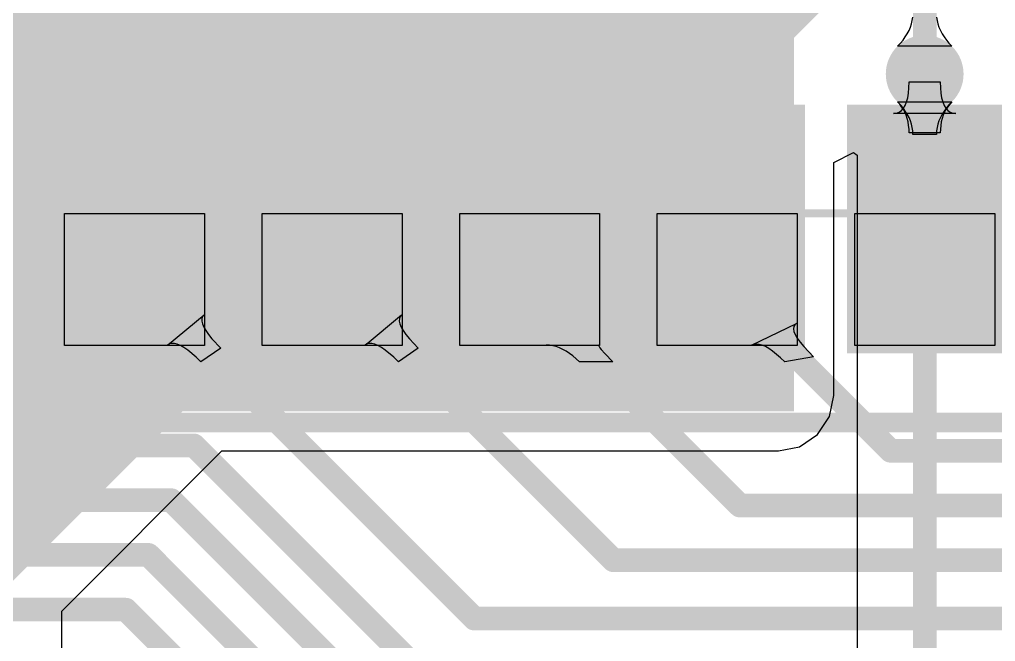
# Model space of a CAD drawing. Header units: millimetres. Extents: x -30 to 3.5, y -1.1 to 91.3.
# Drawn here: x -16.34 to -10.06, y 82.58 to 86.58 of the extents above; entities that cross this region are included whole.
import ezdxf

# ---------------------------------------------------------------- set-up
doc = ezdxf.new("R2010")
doc.units = ezdxf.units.MM
for name, color, linetype in [('BottomLayer', 5, 'Continuous'), ('BottomOverlay', 54, 'Continuous'), ('BottomPaste', 16, 'Continuous'), ('BottomSolder', 6, 'Continuous'), ('Mechanical15', 56, 'Continuous'), ('MultiLayer', 9, 'Continuous'), ('TopLayer', 1, 'Continuous'), ('TopPaste', 8, 'Continuous'), ('TopSolder', 216, 'Continuous'), ('ViaHoleLayer', 16, 'Continuous')]:
    doc.layers.add(name, color=color, linetype=linetype)

# ---------------------------------------------------------------- blocks, each defined once
blk = doc.blocks.new('WIFIM_SMD_ESP32_S3__WROOM_1_N8_8')
at = {"layer": 'Mechanical15'}
for p, q in [((-9, 5.9647), (-9, 6.8647)), ((-9, 6.8647), (-8.15, 6.8647)), ((-8.15, 6.8647), (-8.15, 5.9647)), ((-9, 5.9647), (-9, 5.9647)), ((-8.15, 5.9647), (-9, 5.9647)), ((-9, 4.6947), (-9, 5.5947)), ((-9, 5.5947), (-8.15, 5.5947)), ((-8.15, 5.5947), (-8.15, 4.6947)), ((-9, 4.6947), (-9, 4.6947)), ((-8.15, 4.6947), (-9, 4.6947)), ((-9, 3.4247), (-9, 4.3247)), ((-9, 4.3247), (-8.15, 4.3247)), ((-8.15, 4.3247), (-8.15, 3.4247)), ((-9, 3.4247), (-9, 3.4247)), ((-8.15, 3.4247), (-9, 3.4247)), ((-9, 2.1547), (-9, 3.0547)), ((-9, 3.0547), (-8.15, 3.0547)), ((-8.15, 3.0547), (-8.15, 2.1547)), ((-9, 2.1547), (-9, 2.1547)), ((-8.15, 2.1547), (-9, 2.1547)), ((-9, 0.8847), (-9, 1.7847)), ((-9, 1.7847), (-8.15, 1.7847)), ((-8.15, 1.7847), (-8.15, 0.8847)), ((-9, 0.8847), (-9, 0.8847)), ((-8.15, 0.8847), (-9, 0.8847))]:
    blk.add_line(p, q, dxfattribs=at)
at = {"layer": 'Mechanical15', "const_width": 0.0508}
blk.add_lwpolyline([(-9, -9.0547), (-9, 16.4453)], dxfattribs=at)
at = {"layer": 'TopLayer'}
for points in [[(-9.6498, 5.9646), (-8.1498, 5.9646), (-9.6498, 6.8646), (-8.1498, 6.8646)], [(-9.6498, 4.6946), (-8.1498, 4.6946), (-9.6498, 5.5946), (-8.1498, 5.5946)], [(-9.6498, 3.4246), (-8.1498, 3.4246), (-9.6498, 4.3246), (-8.1498, 4.3246)], [(-9.6498, 2.1546), (-8.1498, 2.1546), (-9.6498, 3.0546), (-8.1498, 3.0546)], [(-9.6498, 0.8846), (-8.1498, 0.8846), (-9.6498, 1.7846), (-8.1498, 1.7846)]]:
    blk.add_solid(points, dxfattribs=at)
at = {"layer": 'TopPaste'}
for points in [[(-9.6498, 5.9646), (-8.1498, 5.9646), (-9.6498, 6.8646), (-8.1498, 6.8646)], [(-9.6498, 4.6946), (-8.1498, 4.6946), (-9.6498, 5.5946), (-8.1498, 5.5946)], [(-9.6498, 3.4246), (-8.1498, 3.4246), (-9.6498, 4.3246), (-8.1498, 4.3246)], [(-9.6498, 2.1546), (-8.1498, 2.1546), (-9.6498, 3.0546), (-8.1498, 3.0546)], [(-9.6498, 0.8846), (-8.1498, 0.8846), (-9.6498, 1.7846), (-8.1498, 1.7846)]]:
    blk.add_solid(points, dxfattribs=at)
at = {"layer": 'TopSolder'}
for points in [[(-9.6998, 5.9146), (-8.0998, 5.9146), (-9.6998, 6.9147), (-8.0998, 6.9147)], [(-9.6998, 4.6446), (-8.0998, 4.6446), (-9.6998, 5.6447), (-8.0998, 5.6447)], [(-9.6998, 3.3746), (-8.0998, 3.3746), (-9.6998, 4.3747), (-8.0998, 4.3747)], [(-9.6998, 2.1046), (-8.0998, 2.1046), (-9.6998, 3.1047), (-8.0998, 3.1047)], [(-9.6998, 0.8346), (-8.0998, 0.8346), (-9.6998, 1.8347), (-8.0998, 1.8347)]]:
    blk.add_solid(points, dxfattribs=at)
blk = doc.blocks.new('18650_BATTERY_B_27')
at = {"layer": 'BottomLayer'}
blk.add_solid([(-82.7052, -13.5), (-76.7052, -13.5), (-82.7052, -7.5), (-76.7052, -7.5)], dxfattribs=at)
at = {"layer": 'BottomOverlay', "const_width": 0.127}
blk.add_lwpolyline([(-76.5302, -21), (-76.5302, 0)], dxfattribs=at)
at = {"layer": 'BottomPaste'}
blk.add_solid([(-82.7052, -13.5), (-76.7052, -13.5), (-82.7052, -7.5), (-76.7052, -7.5)], dxfattribs=at)
at = {"layer": 'BottomSolder'}
blk.add_solid([(-82.8068, -13.6016), (-76.6036, -13.6016), (-82.8068, -7.3984), (-76.6036, -7.3984)], dxfattribs=at)

msp = doc.modelspace()

# ---------------------------------------------------------------- linework, layer by layer
at = {"layer": 'BottomLayer'}
for p, q in [((-10.6718, 86.0349), (-10.6906, 86.0545)), ((-10.6906, 86.0545), (-10.3406, 86.0545)), ((-10.655, 86.015), (-10.6718, 86.0349)), ((-10.3594, 86.0349), (-10.3762, 86.015)), ((-10.3406, 86.0545), (-10.3594, 86.0349)), ((-10.6401, 85.9948), (-10.655, 86.015)), ((-10.6272, 85.9743), (-10.6401, 85.9948)), ((-10.6164, 85.9535), (-10.6272, 85.9743)), ((-10.404, 85.9743), (-10.4148, 85.9535)), ((-10.3911, 85.9948), (-10.404, 85.9743)), ((-10.3762, 86.015), (-10.3911, 85.9948)), ((-10.6074, 85.9324), (-10.6164, 85.9535)), ((-10.6005, 85.911), (-10.6074, 85.9324)), ((-10.5956, 85.8892), (-10.6005, 85.911)), ((-10.4307, 85.911), (-10.4356, 85.8892)), ((-10.4238, 85.9324), (-10.4307, 85.911)), ((-10.4148, 85.9535), (-10.4238, 85.9324)), ((-10.5926, 85.8672), (-10.5956, 85.8892)), ((-10.5916, 85.8448), (-10.5926, 85.8672)), ((-10.4396, 85.8448), (-10.5916, 85.8448)), ((-10.4386, 85.8672), (-10.4396, 85.8448)), ((-10.4356, 85.8892), (-10.4386, 85.8672)), ((-11.0995, 85.6645), (-10.9725, 85.728)), ((-10.9725, 85.728), (-10.9499, 85.711)), ((-11.0995, 84.1668), (-11.0995, 85.6645)), ((-10.9499, 85.711), (-10.9499, 81.8409)), ((-11.1267, 84.0302), (-11.0995, 84.1668)), ((-11.2041, 83.9145), (-11.1267, 84.0302)), ((-11.3198, 83.8371), (-11.2041, 83.9145)), ((-11.4564, 83.8099), (-11.3198, 83.8371)), ((-16.064, 82.78), (-15.0341, 83.8099)), ((-15.0341, 83.8099), (-11.4564, 83.8099)), ((-16.064, 29.5248), (-16.064, 82.78))]:
    msp.add_line(p, q, dxfattribs=at)
for points, const_width in [([(-17.923, 83.55), (-14.2494, 87.2236)], 3), ([(-10.5156, 81.661), (-10.5156, 86.233)], 0.152)]:
    msp.add_lwpolyline(points, dxfattribs=dict(at, const_width=const_width))
for points, const_width in [([(-14.9994, 87.2236, 1), (-13.4994, 87.2236, 1)], 1.5), ([(-10.6406, 86.233, 1), (-10.3906, 86.233, 1)], 0.25), ([(-10.5536, 86.233, 1), (-10.4776, 86.233, 1)], 0.076)]:
    msp.add_lwpolyline(points, format="xyb", close=True, dxfattribs=dict(at, const_width=const_width))
at = {"layer": 'MultiLayer', "const_width": 0.25}
msp.add_lwpolyline([(-10.6406, 86.233, 1), (-10.3906, 86.233, 1)], format="xyb", close=True, dxfattribs=at)
at = {"layer": 'TopLayer'}
for p, q in [((-10.5956, 86.5768), (-10.5926, 86.5988)), ((-10.4386, 86.5988), (-10.4356, 86.5768)), ((-10.6074, 86.5336), (-10.6005, 86.555)), ((-10.6005, 86.555), (-10.5956, 86.5768)), ((-10.4356, 86.5768), (-10.4307, 86.555)), ((-10.4307, 86.555), (-10.4238, 86.5336)), ((-10.6401, 86.4712), (-10.6272, 86.4917)), ((-10.6272, 86.4917), (-10.6164, 86.5125)), ((-10.6164, 86.5125), (-10.6074, 86.5336)), ((-10.4238, 86.5336), (-10.4148, 86.5125)), ((-10.4148, 86.5125), (-10.404, 86.4917)), ((-10.404, 86.4917), (-10.3911, 86.4712)), ((-10.6906, 86.4115), (-10.6718, 86.4311)), ((-10.3406, 86.4115), (-10.6906, 86.4115)), ((-10.6718, 86.4311), (-10.655, 86.451)), ((-10.655, 86.451), (-10.6401, 86.4712)), ((-10.3911, 86.4712), (-10.3762, 86.451)), ((-10.3762, 86.451), (-10.3594, 86.4311)), ((-10.3594, 86.4311), (-10.3406, 86.4115)), ((-10.6166, 86.1447), (-10.6156, 86.1833)), ((-10.6156, 86.1833), (-10.4156, 86.1833)), ((-10.4156, 86.1833), (-10.4146, 86.1447)), ((-10.6246, 86.0797), (-10.6196, 86.1102)), ((-10.6196, 86.1102), (-10.6166, 86.1447)), ((-10.4146, 86.1447), (-10.4116, 86.1102)), ((-10.4116, 86.1102), (-10.4066, 86.0797)), ((-10.6763, 86.0392), (-10.6906, 86.0545)), ((-10.6906, 86.0545), (-10.3406, 86.0545)), ((-10.6636, 86.0229), (-10.6763, 86.0392)), ((-10.6406, 86.031), (-10.6316, 86.0533)), ((-10.6316, 86.0533), (-10.6246, 86.0797)), ((-10.4066, 86.0797), (-10.3996, 86.0533)), ((-10.3996, 86.0533), (-10.3906, 86.031)), ((-10.3549, 86.0392), (-10.3676, 86.0229)), ((-10.3406, 86.0545), (-10.3549, 86.0392)), ((-10.7156, 85.9802), (-10.6966, 85.9822)), ((-10.3156, 85.9802), (-10.7156, 85.9802)), ((-10.6966, 85.9822), (-10.6796, 85.9883)), ((-10.6796, 85.9883), (-10.6646, 85.9985)), ((-10.6646, 85.9985), (-10.6516, 86.0127)), ((-10.6523, 86.0055), (-10.6636, 86.0229)), ((-10.6426, 85.9871), (-10.6523, 86.0055)), ((-10.6516, 86.0127), (-10.6406, 86.031)), ((-10.6344, 85.9676), (-10.6426, 85.9871)), ((-10.3886, 85.9871), (-10.3968, 85.9676)), ((-10.3906, 86.031), (-10.3796, 86.0127)), ((-10.3789, 86.0055), (-10.3886, 85.9871)), ((-10.3796, 86.0127), (-10.3666, 85.9985)), ((-10.3676, 86.0229), (-10.3789, 86.0055)), ((-10.3666, 85.9985), (-10.3516, 85.9883)), ((-10.3516, 85.9883), (-10.3346, 85.9822)), ((-10.3346, 85.9822), (-10.3156, 85.9802)), ((-10.6276, 85.947), (-10.6344, 85.9676)), ((-10.6223, 85.9253), (-10.6276, 85.947)), ((-10.6186, 85.9026), (-10.6223, 85.9253)), ((-10.4089, 85.9253), (-10.4126, 85.9026)), ((-10.4036, 85.947), (-10.4089, 85.9253)), ((-10.3968, 85.9676), (-10.4036, 85.947)), ((-10.6163, 85.8788), (-10.6186, 85.9026)), ((-10.6156, 85.8539), (-10.6163, 85.8788)), ((-10.4156, 85.8539), (-10.6156, 85.8539)), ((-10.4149, 85.8788), (-10.4156, 85.8539)), ((-10.4126, 85.9026), (-10.4149, 85.8788)), ((-15.3842, 84.4899), (-15.1489, 84.6845)), ((-15.1634, 84.6603), (-15.1639, 84.6447)), ((-15.1584, 84.6736), (-15.1634, 84.6603)), ((-15.1489, 84.6845), (-15.1584, 84.6736)), ((-14.1142, 84.4899), (-13.8789, 84.6845)), ((-13.8934, 84.6603), (-13.8939, 84.6447)), ((-13.8884, 84.6736), (-13.8934, 84.6603)), ((-13.8789, 84.6845), (-13.8884, 84.6736)), ((-15.1639, 84.6447), (-15.1599, 84.6267)), ((-15.1599, 84.6267), (-15.1514, 84.6064)), ((-15.1514, 84.6064), (-15.1384, 84.5838)), ((-13.8939, 84.6447), (-13.8899, 84.6267)), ((-13.8899, 84.6267), (-13.8814, 84.6064)), ((-13.8814, 84.6064), (-13.8684, 84.5838)), ((-11.629, 84.4899), (-11.3389, 84.6297)), ((-11.3578, 84.6099), (-11.3597, 84.5956)), ((-11.3597, 84.5956), (-11.3565, 84.5785)), ((-11.3509, 84.6212), (-11.3578, 84.6099)), ((-11.3389, 84.6297), (-11.3509, 84.6212)), ((-15.1384, 84.5838), (-15.1209, 84.5587)), ((-15.1209, 84.5587), (-15.0989, 84.5314)), ((-15.0989, 84.5314), (-15.0414, 84.4695)), ((-13.8684, 84.5838), (-13.8509, 84.5587)), ((-13.8509, 84.5587), (-13.8289, 84.5314)), ((-13.8289, 84.5314), (-13.7714, 84.4695)), ((-11.3565, 84.5785), (-11.3483, 84.5584)), ((-11.3483, 84.5584), (-11.335, 84.5355)), ((-11.335, 84.5355), (-11.3167, 84.5097)), ((-15.3714, 84.4975), (-15.3842, 84.4899)), ((-15.3568, 84.5011), (-15.3714, 84.4975)), ((-15.3401, 84.5006), (-15.3568, 84.5011)), ((-15.3216, 84.496), (-15.3401, 84.5006)), ((-15.301, 84.4873), (-15.3216, 84.496)), ((-15.2786, 84.4745), (-15.301, 84.4873)), ((-15.2541, 84.4576), (-15.2786, 84.4745)), ((-15.0414, 84.4695), (-15.1692, 84.3824)), ((-14.1014, 84.4975), (-14.1142, 84.4899)), ((-14.0868, 84.5011), (-14.1014, 84.4975)), ((-14.0701, 84.5006), (-14.0868, 84.5011)), ((-14.0516, 84.496), (-14.0701, 84.5006)), ((-14.031, 84.4873), (-14.0516, 84.496)), ((-14.0086, 84.4745), (-14.031, 84.4873)), ((-13.9841, 84.4576), (-14.0086, 84.4745)), ((-13.7714, 84.4695), (-13.8992, 84.3824)), ((-12.9283, 84.4888), (-12.9498, 84.4899)), ((-12.9498, 84.4899), (-12.6089, 84.4899)), ((-12.9068, 84.4856), (-12.9283, 84.4888)), ((-12.8853, 84.4802), (-12.9068, 84.4856)), ((-12.8638, 84.4727), (-12.8853, 84.4802)), ((-12.8423, 84.463), (-12.8638, 84.4727)), ((-12.6089, 84.4899), (-12.6113, 84.4888)), ((-12.6113, 84.4888), (-12.6113, 84.4856)), ((-12.6113, 84.4856), (-12.6087, 84.4802)), ((-12.6087, 84.4802), (-12.6035, 84.4727)), ((-12.6035, 84.4727), (-12.5959, 84.463)), ((-11.6138, 84.4951), (-11.629, 84.4899)), ((-11.5972, 84.4967), (-11.6138, 84.4951)), ((-11.5792, 84.4949), (-11.5972, 84.4967)), ((-11.5598, 84.4894), (-11.5792, 84.4949)), ((-11.539, 84.4805), (-11.5598, 84.4894)), ((-11.5168, 84.4679), (-11.539, 84.4805)), ((-11.4932, 84.4519), (-11.5168, 84.4679)), ((-11.3167, 84.5097), (-11.2933, 84.4809)), ((-11.2933, 84.4809), (-11.2314, 84.4147)), ((-15.1995, 84.4116), (-15.2541, 84.4576)), ((-15.1692, 84.3824), (-15.1995, 84.4116)), ((-13.9295, 84.4116), (-13.9841, 84.4576)), ((-13.8992, 84.3824), (-13.9295, 84.4116)), ((-12.8208, 84.4512), (-12.8423, 84.463)), ((-12.7993, 84.4372), (-12.8208, 84.4512)), ((-12.7779, 84.4211), (-12.7993, 84.4372)), ((-12.7564, 84.4028), (-12.7779, 84.4211)), ((-12.7349, 84.3824), (-12.7564, 84.4028)), ((-12.5959, 84.463), (-12.573, 84.4372)), ((-12.573, 84.4372), (-12.5199, 84.3824)), ((-11.4418, 84.4091), (-11.4932, 84.4519)), ((-11.4141, 84.3824), (-11.4418, 84.4091)), ((-11.2314, 84.4147), (-11.4141, 84.3824)), ((-12.5199, 84.3824), (-12.7349, 84.3824))]:
    msp.add_line(p, q, dxfattribs=at)
for points, const_width in [([(-11.5697, 86.36), (-11.0744, 86.8553)], 0.152), ([(-10.5156, 86.233), (-10.5156, 86.6902)], 0.152), ([(-16.5608, 86.36), (-11.5697, 86.36)], 0.152), ([(-10.5156, 85.2366), (-10.5156, 86.233)], 0.2), ([(-15.5956, 84.9162), (-15.5956, 85.2366)], 0.152), ([(-14.3256, 84.9162), (-14.3256, 85.2366)], 0.152), ([(-11.7856, 84.8614), (-11.7856, 85.2366)], 0.152), ([(-10.5156, 84.9366), (-10.5156, 85.2366)], 0.2), ([(-15.5956, 84.9162), (-13.4114, 82.732)], 0.152), ([(-14.3256, 84.9162), (-12.5159, 83.1066)], 0.152), ([(-11.7856, 84.8614), (-10.7348, 83.8106)], 0.152), ([(-13.0556, 84.8106), (-11.7036, 83.4586)], 0.152), ([(-18.3348, 83.8454), (-15.2146, 83.8454)], 0.152), ([(-15.2146, 83.8454), (-13.7492, 82.38)], 0.152), ([(-10.7348, 83.8106), (-7.8646, 83.8106)], 0.152), ([(-19.2528, 83.4934), (-15.3604, 83.4934)], 0.152), ([(-15.3604, 83.4934), (-13.895, 82.028)], 0.152), ([(-11.7036, 83.4586), (-8.3, 83.4586)], 0.152), ([(-20.1708, 83.1414), (-15.5062, 83.1414)], 0.152), ([(-15.5062, 83.1414), (-14.0408, 81.676)], 0.152), ([(-12.5159, 83.1066), (-8.6084, 83.1066)], 0.152), ([(-21.1182, 82.7894), (-15.652, 82.7894)], 0.152), ([(-15.652, 82.7894), (-14.1866, 81.324)], 0.152), ([(-13.4114, 82.732), (-9.2244, 82.732)], 0.152)]:
    msp.add_lwpolyline(points, dxfattribs=dict(at, const_width=const_width))
for points, const_width in [([(-10.6406, 86.233, 1), (-10.3906, 86.233, 1)], 0.25), ([(-11.6077, 86.36, 1), (-11.5317, 86.36, 1)], 0.076), ([(-11.6077, 86.36, 1), (-11.5317, 86.36, 1)], 0.076), ([(-10.5656, 86.233, 1), (-10.4656, 86.233, 1)], 0.1), ([(-10.5536, 86.233, 1), (-10.4776, 86.233, 1)], 0.076), ([(-15.6336, 85.2366, 1), (-15.5576, 85.2366, 1)], 0.076), ([(-14.3636, 85.2366, 1), (-14.2876, 85.2366, 1)], 0.076), ([(-11.8236, 85.2366, 1), (-11.7476, 85.2366, 1)], 0.076), ([(-10.5656, 85.2366, 1), (-10.4656, 85.2366, 1)], 0.1), ([(-10.5656, 85.2366, 1), (-10.4656, 85.2366, 1)], 0.1), ([(-10.5656, 84.9366, 1), (-10.4656, 84.9366, 1)], 0.1), ([(-15.6336, 84.9162, 1), (-15.5576, 84.9162, 1)], 0.076), ([(-15.6336, 84.9162, 1), (-15.5576, 84.9162, 1)], 0.076), ([(-14.3636, 84.9162, 1), (-14.2876, 84.9162, 1)], 0.076), ([(-14.3636, 84.9162, 1), (-14.2876, 84.9162, 1)], 0.076), ([(-11.8236, 84.8614, 1), (-11.7476, 84.8614, 1)], 0.076), ([(-11.8236, 84.8614, 1), (-11.7476, 84.8614, 1)], 0.076), ([(-13.0936, 84.8106, 1), (-13.0176, 84.8106, 1)], 0.076), ([(-15.2526, 83.8454, 1), (-15.1766, 83.8454, 1)], 0.076), ([(-15.2526, 83.8454, 1), (-15.1766, 83.8454, 1)], 0.076), ([(-10.7728, 83.8106, 1), (-10.6968, 83.8106, 1)], 0.076), ([(-10.7728, 83.8106, 1), (-10.6968, 83.8106, 1)], 0.076), ([(-15.3984, 83.4934, 1), (-15.3224, 83.4934, 1)], 0.076), ([(-15.3984, 83.4934, 1), (-15.3224, 83.4934, 1)], 0.076), ([(-11.7416, 83.4586, 1), (-11.6656, 83.4586, 1)], 0.076), ([(-11.7416, 83.4586, 1), (-11.6656, 83.4586, 1)], 0.076), ([(-15.5442, 83.1414, 1), (-15.4682, 83.1414, 1)], 0.076), ([(-15.5442, 83.1414, 1), (-15.4682, 83.1414, 1)], 0.076), ([(-12.5539, 83.1066, 1), (-12.4779, 83.1066, 1)], 0.076), ([(-12.5539, 83.1066, 1), (-12.4779, 83.1066, 1)], 0.076), ([(-15.69, 82.7894, 1), (-15.614, 82.7894, 1)], 0.076), ([(-15.69, 82.7894, 1), (-15.614, 82.7894, 1)], 0.076), ([(-13.4494, 82.732, 1), (-13.3734, 82.732, 1)], 0.076), ([(-13.4494, 82.732, 1), (-13.3734, 82.732, 1)], 0.076)]:
    msp.add_lwpolyline(points, format="xyb", close=True, dxfattribs=dict(at, const_width=const_width))
at = {"layer": 'ViaHoleLayer', "const_width": 0.15}
msp.add_lwpolyline([(-10.5906, 86.233, 1), (-10.4406, 86.233, 1)], format="xyb", close=True, dxfattribs=at)

# ---------------------------------------------------------------- block references
at = {"rotation": 270}
for name, p in [('18650_BATTERY_B_27', (-3.9564, 7.4616)), ('WIFIM_SMD_ESP32_S3__WROOM_1_N8_8', (-16.9302, 76.3368))]:
    msp.add_blockref(name, p, dxfattribs=at)

doc.saveas('drawing.dxf')
